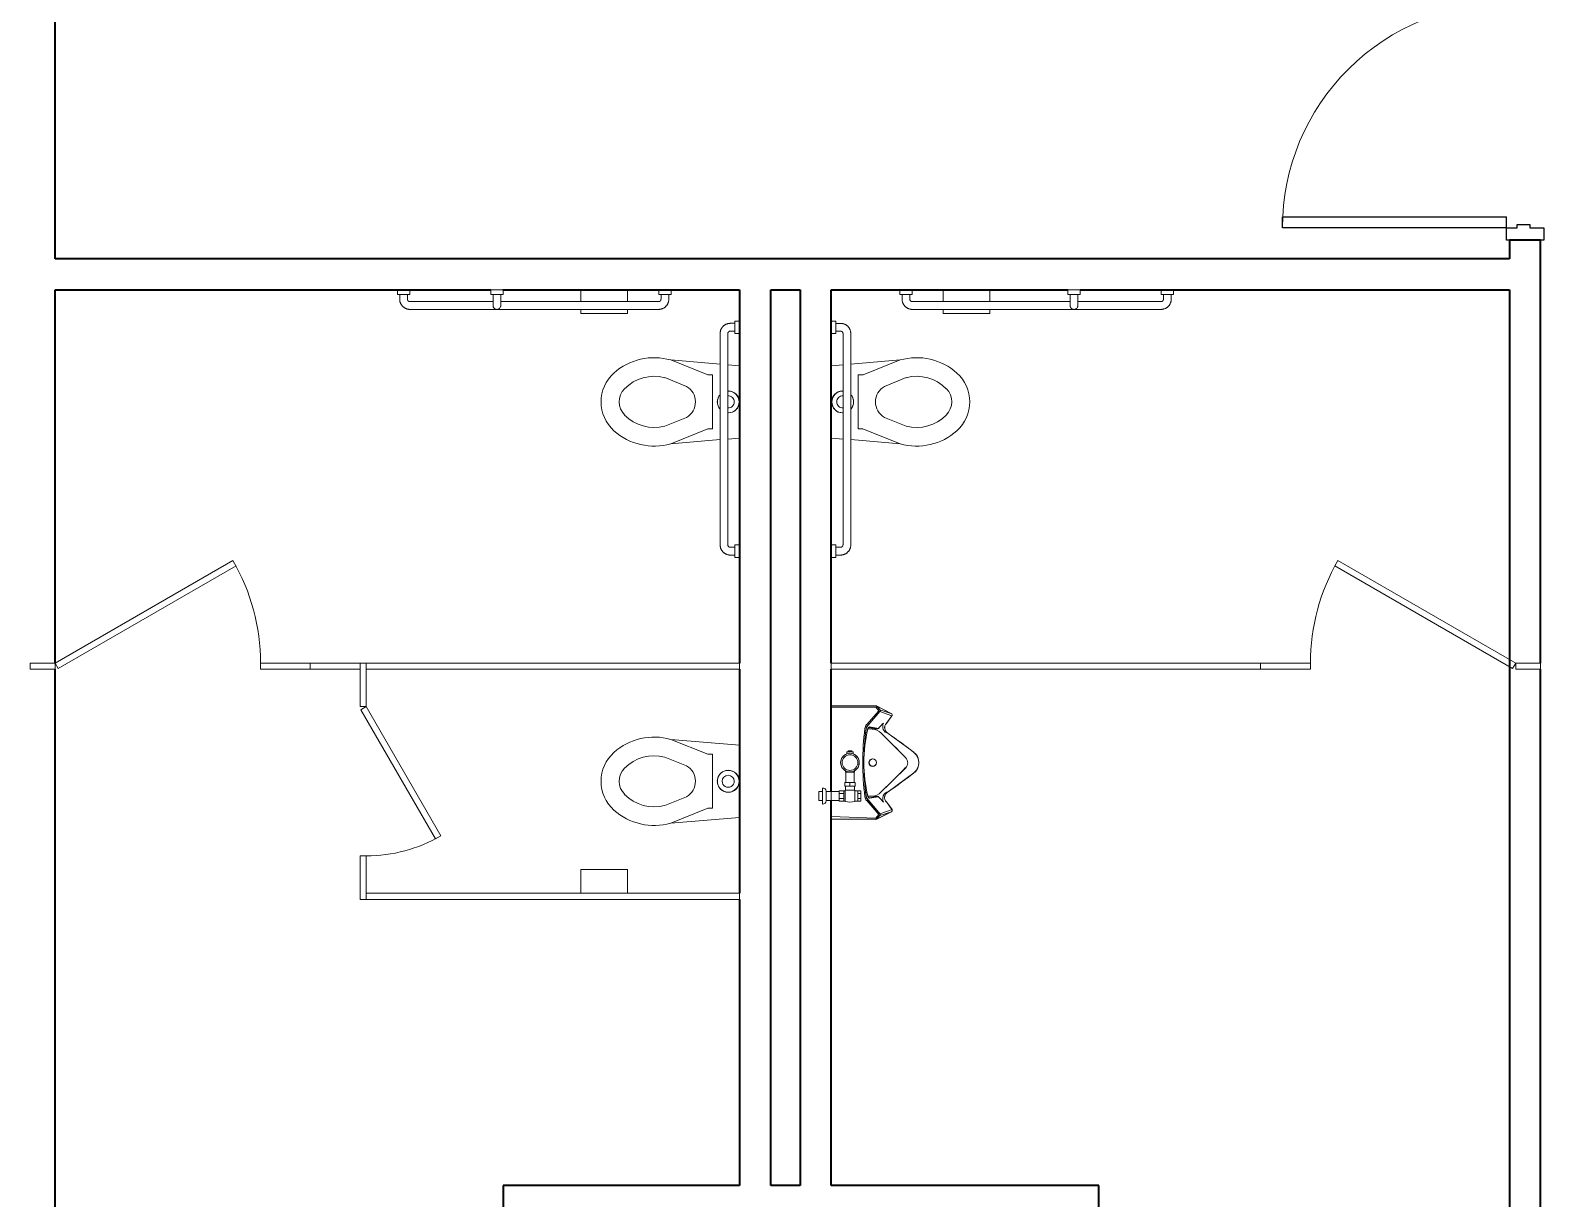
# Model space of a CAD drawing. Header units: inches. Extents: x 279 to 1072, y 42 to 1086.
# Drawn here: x 419 to 662.2, y 606.3 to 794.2 of the extents above; entities that cross this region are included whole.
import ezdxf

# ---------------------------------------------------------------- set-up
doc = ezdxf.new("R2010")
doc.units = ezdxf.units.IN
doc.header["$MEASUREMENT"] = 0
for name, color, linetype, lineweight in [('A-DOOR', 31, 'Continuous', 15), ('A-DOOR-FRAM', 31, 'Continuous', 25), ('A-WALL', 113, 'Continuous', 15), ('I-WALL', 2, 'Continuous', 15), ('P-SANR-FIXT', 6, 'Continuous', 9), ('Q-SPCQ', 91, 'Continuous', 9)]:
    doc.layers.add(name, color=color, linetype=linetype, lineweight=lineweight)

# ---------------------------------------------------------------- blocks, each defined once
blk = doc.blocks.new('Door-Single_CE_ - HM Door-2_ HM Frame-5133635-BASEMENT Map Export')
at = {"layer": 'A-DOOR'}
for p, q in [((16.25, -39), (16.25, -3)), ((16.25, -3), (18, -3)), ((18, -3), (18, -39)), ((18, -39), (16.25, -39))]:
    blk.add_line(p, q, dxfattribs=at)
at = {"layer": 'A-DOOR', "lineweight": 25}
for p, q in [((16.25, -39), (16.25, -3)), ((18, -3), (16.25, -3)), ((18, -3), (18, -39)), ((18, -39), (16.25, -39))]:
    blk.add_line(p, q, dxfattribs=at)
at = {"layer": 'A-DOOR', "lineweight": 9}
blk.add_arc((18, -3), 36, 179.5, 270, dxfattribs=at)
blk.add_arc((18, -3), 36, 179.5, 270, dxfattribs=at)
blk.add_arc((18, -3), 36, 179.5, 270, dxfattribs=at)
blk.add_arc((18, -3), 36, 179.5, 270, dxfattribs=at)
at = {"layer": 'A-DOOR-FRAM'}
for p, q in [((-20, 3), (-18, 3)), ((-20, -3), (-20, 3)), ((-18, 3), (-18, 0.75)), ((18, 3), (20, 3)), ((18, 0.75), (18, 3)), ((20, 3), (20, -3)), ((-18, 0.75), (-17.5, 0.75)), ((-17.5, 0.75), (-17.5, -1.25)), ((17.5, 0.75), (18, 0.75)), ((17.5, -1.25), (17.5, 0.75)), ((-18, -1.25), (-18, -3)), ((-17.5, -1.25), (-18, -1.25)), ((18, -1.25), (17.5, -1.25)), ((18, -3), (18, -1.25)), ((-18, -3), (-20, -3)), ((20, -3), (18, -3))]:
    blk.add_line(p, q, dxfattribs=at)
blk = doc.blocks.new('Toilet Stall_ADA_End_CE_ - Adj-5154410-BASEMENT Map Export')
at = {"layer": 'Q-SPCQ'}
for p, q in [((-27.06, 116.5), (-27.06, 112.5)), ((-26.06, 116.5), (-27.06, 116.5)), ((-26.06, 116.5), (-26.06, 112.5)), ((-26.06, 112.5), (-26.06, 116.5)), ((-26.06, 112.5), (-27.06, 112.5)), ((-27.06, 112.5), (-26.06, 112.5)), ((-26.06, 112.5), (-26.92, 112)), ((-26.92, 112), (-10.43, 83.43)), ((-9.56, 83.92), (-26.06, 112.5)), ((-26.06, 79.5), (-27.06, 79.5)), ((-27.06, 79.5), (-27.06, 71.5)), ((-26.06, 79.5), (-27.06, 79.5)), ((-26.06, 71.5), (-26.06, 79.5)), ((-27.06, 71.5), (-26.06, 71.5)), ((-27.06, 71.5), (-27.06, 63.5)), ((-26.06, 63.5), (-26.06, 71.5)), ((-27.06, 62.5), (-27.06, 2.5)), ((-26.06, 2.5), (-26.06, 62.5)), ((-26.06, 2.5), (-27.06, 2.5)), ((-26.06, 2.5), (-27.06, 2.5))]:
    blk.add_line(p, q, dxfattribs=at)
blk.add_arc((-26.06, 112.5), 33, 270, 300, dxfattribs=at)
blk = doc.blocks.new('Toilet_Wall Hung_CE_ - ADA-909804-BASEMENT Map Export')
at = {"layer": 'P-SANR-FIXT', "color": 8}
for p, q in [((-5.81, 0), (-5.97, -1.88)), ((-5.97, -1.88), (-5.81, 0)), ((5.97, -1.88), (5.81, 0)), ((5.97, -1.88), (5.81, 0)), ((-6.07, -3.13), (-6.74, -11.07)), ((-6.74, -11.07), (-6.07, -3.13)), ((-4.34, -4.33), (4.32, -4.33)), ((-4.34, -5.12), (-4.34, -4.33)), ((4.32, -4.33), (4.32, -5.08)), ((6.74, -11.07), (6.07, -3.13)), ((6.74, -11.07), (6.07, -3.13)), ((-6.74, -11.07), (-4.34, -5.12)), ((6.74, -11.07), (4.32, -5.08)), ((-3.9, -12.03), (-2.49, -8.55)), ((3.9, -12.03), (2.49, -8.55))]:
    blk.add_line(p, q, dxfattribs=at)
for centre, radius, start, end in [((0, -1.8), 1.77, 0, 180), ((0, -1.8), 1.77, 180, 182.6016), ((0, -1.83), 1.75, 90, 181.6145), ((0, -1.83), 0.97, 90, 182.8287), ((0, -1.83), 1.75, 358.3855, 90), ((0, -1.83), 0.97, 357.1713, 90), ((0, -1.8), 1.77, 357.3984, 0), ((0, -1.8), 1.77, 229.0921, 310.9079), ((0, -1.83), 1.75, 229.7686, 238.6546), ((0, -1.83), 1.75, 242.3257, 267.223), ((0, -1.83), 1.75, 272.6686, 297.9922), ((0, -1.83), 1.75, 300.5828, 310.2314), ((0, -9.94), 2.85, 29.2965, 150.7035), ((2.57, -13.72), 9.68, 164.0703, 221.9297), ((2.57, -13.72), 6.68, 165.3091, 225.452), ((-2.57, -13.72), 6.68, 314.548, 14.6909), ((-2.57, -13.72), 9.68, 318.0703, 15.9297), ((-0.01, -16.34), 3.01, 225.452, 315.452), ((0, -16.03), 6.23, 221.9297, 318.0703)]:
    blk.add_arc(centre, radius, start, end, dxfattribs=at)
blk = doc.blocks.new('RR Access_Toilet Napkin Disposal_CE_ - SND-1-5132360-BASEMENT Map Export')
at = {"layer": 'Q-SPCQ'}
for p, q in [((3.75, 0), (-3.75, 0)), ((-3.75, 0), (-3.75, -0.69)), ((-3.75, 0), (3.75, 0)), ((-3.75, 0), (-3.75, -0.69)), ((3.75, 0), (-3.75, 0)), ((-3.75, -1.94), (-3.75, -3.81)), ((-3.75, -1.94), (-3.75, -3.81)), ((3.75, -0.69), (3.75, 0)), ((3.75, 0), (3.75, -0.69)), ((3.75, -0.69), (3.75, 0)), ((3.75, -3.81), (3.75, -1.94)), ((3.75, -1.94), (3.75, -3.81)), ((3.75, -3.81), (3.75, -1.94))]:
    blk.add_line(p, q, dxfattribs=at)
blk = doc.blocks.new('RR Access_Grab Bar_Side_CE_ - 42_ _GB-2_-1694463-BASEMENT Map Export')
at = {"layer": 'Q-SPCQ'}
for p, q in [((-0.75, 54.62), (-1.5, 54.62)), ((0, 55), (-0.75, 55)), ((-0.75, 55), (-0.75, 53)), ((-3.12, 53), (-3.12, 13)), ((-1.87, 39.62), (-1.87, 53)), ((-1.5, 53.37), (-0.75, 53.37)), ((-0.75, 53), (0, 53)), ((-1.87, 13), (-1.87, 38.38)), ((-0.75, 12.62), (-1.5, 12.62)), ((0, 13), (-0.75, 13)), ((-0.75, 13), (-0.75, 11)), ((-1.5, 11.37), (-0.75, 11.37)), ((-0.75, 11), (0, 11))]:
    blk.add_line(p, q, dxfattribs=at)
at = {"layer": 'Q-SPCQ', "flags": 128}
for points in [[(-1.5, 54.62), (-1.56, 54.62), (-1.63, 54.62), (-1.69, 54.61), (-1.76, 54.6), (-1.82, 54.59), (-1.89, 54.58), (-1.95, 54.56), (-2.01, 54.54), (-2.07, 54.52), (-2.13, 54.5), (-2.19, 54.47), (-2.25, 54.44), (-2.31, 54.41), (-2.36, 54.38), (-2.42, 54.34), (-2.47, 54.3), (-2.52, 54.26), (-2.57, 54.22), (-2.62, 54.18), (-2.67, 54.13), (-2.71, 54.08), (-2.75, 54.04), (-2.79, 53.98), (-2.83, 53.93), (-2.87, 53.88), (-2.9, 53.82), (-2.93, 53.77), (-2.96, 53.71), (-2.99, 53.65), (-3.01, 53.59), (-3.04, 53.53), (-3.06, 53.47), (-3.07, 53.4), (-3.09, 53.34), (-3.1, 53.28), (-3.11, 53.21), (-3.12, 53.15), (-3.12, 53.08), (-3.12, 53.02), (-3.12, 53)], [(-1.87, 53), (-1.87, 53.01), (-1.87, 53.03), (-1.87, 53.04), (-1.87, 53.06), (-1.87, 53.07), (-1.86, 53.09), (-1.86, 53.1), (-1.86, 53.12), (-1.85, 53.13), (-1.85, 53.15), (-1.84, 53.16), (-1.83, 53.17), (-1.83, 53.19), (-1.82, 53.2), (-1.81, 53.21), (-1.8, 53.22), (-1.79, 53.24), (-1.78, 53.25), (-1.77, 53.26), (-1.76, 53.27), (-1.75, 53.28), (-1.74, 53.29), (-1.73, 53.3), (-1.72, 53.31), (-1.7, 53.32), (-1.69, 53.32), (-1.68, 53.33), (-1.66, 53.34), (-1.65, 53.34), (-1.64, 53.35), (-1.62, 53.35), (-1.61, 53.36), (-1.59, 53.36), (-1.58, 53.37), (-1.56, 53.37), (-1.55, 53.37), (-1.53, 53.37), (-1.52, 53.37), (-1.5, 53.37), (-1.5, 53.37)], [(-3.12, 13), (-3.12, 12.94), (-3.12, 12.87), (-3.11, 12.81), (-3.1, 12.74), (-3.09, 12.68), (-3.08, 12.61), (-3.06, 12.55), (-3.04, 12.49), (-3.02, 12.43), (-3, 12.37), (-2.97, 12.31), (-2.94, 12.25), (-2.91, 12.19), (-2.88, 12.14), (-2.84, 12.08), (-2.8, 12.03), (-2.76, 11.98), (-2.72, 11.93), (-2.68, 11.88), (-2.63, 11.83), (-2.58, 11.79), (-2.54, 11.75), (-2.48, 11.71), (-2.43, 11.67), (-2.38, 11.63), (-2.32, 11.6), (-2.27, 11.57), (-2.21, 11.54), (-2.15, 11.51), (-2.09, 11.49), (-2.03, 11.46), (-1.97, 11.44), (-1.9, 11.43), (-1.84, 11.41), (-1.78, 11.4), (-1.71, 11.39), (-1.65, 11.38), (-1.58, 11.38), (-1.52, 11.37), (-1.5, 11.37)], [(-1.5, 12.62), (-1.51, 12.63), (-1.53, 12.63), (-1.54, 12.63), (-1.56, 12.63), (-1.57, 12.63), (-1.59, 12.64), (-1.6, 12.64), (-1.62, 12.64), (-1.63, 12.65), (-1.65, 12.65), (-1.66, 12.66), (-1.67, 12.67), (-1.69, 12.67), (-1.7, 12.68), (-1.71, 12.69), (-1.72, 12.7), (-1.74, 12.71), (-1.75, 12.72), (-1.76, 12.73), (-1.77, 12.74), (-1.78, 12.75), (-1.79, 12.76), (-1.8, 12.77), (-1.81, 12.78), (-1.82, 12.8), (-1.82, 12.81), (-1.83, 12.82), (-1.84, 12.84), (-1.84, 12.85), (-1.85, 12.86), (-1.85, 12.88), (-1.86, 12.89), (-1.86, 12.91), (-1.87, 12.92), (-1.87, 12.94), (-1.87, 12.95), (-1.87, 12.97), (-1.87, 12.98), (-1.87, 13), (-1.87, 13)]]:
    blk.add_lwpolyline(points, dxfattribs=at)
blk = doc.blocks.new('RR Access_Grab Bar_Vert_CE_ - 24_ _GB-3_-1696212-BASEMENT Map Export')
at = {"layer": 'Q-SPCQ'}
for p, q in [((-0.75, 39.62), (-1.5, 39.62)), ((-0.75, 39.62), (-1.5, 39.62)), ((0, 40), (-0.75, 40)), ((0, 40), (-0.75, 40)), ((-0.75, 40), (-0.75, 39.97)), ((-0.75, 40), (-0.75, 39)), ((-0.75, 39), (-0.75, 38)), ((0, 39), (0, 40)), ((0, 38), (0, 39)), ((-1.5, 38.37), (-0.75, 38.37)), ((-1.5, 38.37), (-0.75, 38.37)), ((-0.75, 38.03), (-0.75, 38)), ((-0.75, 38), (0, 38)), ((-0.75, 38), (0, 38))]:
    blk.add_line(p, q, dxfattribs=at)
at = {"layer": 'Q-SPCQ', "flags": 128}
for points in [[(-3.12, 39), (-3.12, 39.02), (-3.12, 39.05), (-3.12, 39.07), (-3.12, 39.1), (-3.11, 39.12), (-3.11, 39.15), (-3.1, 39.17), (-3.09, 39.2), (-3.08, 39.22), (-3.08, 39.24), (-3.07, 39.27), (-3.05, 39.29), (-3.04, 39.31), (-3.03, 39.33), (-3.02, 39.35), (-3, 39.37), (-2.99, 39.39), (-2.97, 39.41), (-2.95, 39.43), (-2.94, 39.45), (-2.92, 39.47), (-2.9, 39.48)], [(-2.91, 38.53), (-2.93, 38.55), (-2.95, 38.56), (-2.97, 38.58), (-2.98, 38.6), (-3, 38.62), (-3.01, 38.64), (-3.03, 38.66), (-3.04, 38.68), (-3.05, 38.71), (-3.06, 38.73), (-3.07, 38.75), (-3.08, 38.77), (-3.09, 38.8), (-3.1, 38.82), (-3.11, 38.84), (-3.11, 38.87), (-3.12, 38.89), (-3.12, 38.92), (-3.12, 38.94), (-3.12, 38.97), (-3.12, 38.99)], [(-2.86, 39.51), (-2.84, 39.53), (-2.82, 39.54), (-2.79, 39.55), (-2.77, 39.56), (-2.75, 39.57), (-2.73, 39.58), (-2.7, 39.59), (-2.68, 39.6), (-2.66, 39.61), (-2.63, 39.61), (-2.61, 39.62), (-2.58, 39.62), (-2.56, 39.62), (-2.53, 39.62), (-2.51, 39.62), (-2.5, 39.62)], [(-2.5, 39.62), (-2.5, 39.62), (-2.5, 39.62), (-2.49, 39.62), (-2.49, 39.62), (-2.48, 39.62), (-2.47, 39.62), (-2.46, 39.62), (-2.45, 39.62), (-2.44, 39.62), (-2.42, 39.62), (-2.4, 39.62), (-2.39, 39.62), (-2.37, 39.62), (-2.35, 39.62), (-2.33, 39.62), (-2.3, 39.62), (-2.28, 39.62), (-2.25, 39.62), (-2.22, 39.62), (-2.2, 39.62), (-2.17, 39.62), (-2.14, 39.62), (-2.11, 39.62), (-2.07, 39.62), (-2.04, 39.62), (-2.01, 39.62), (-1.97, 39.62), (-1.94, 39.62), (-1.9, 39.62), (-1.86, 39.62), (-1.82, 39.62), (-1.79, 39.62), (-1.75, 39.62), (-1.71, 39.62), (-1.67, 39.62), (-1.63, 39.62), (-1.59, 39.62), (-1.55, 39.62), (-1.51, 39.62), (-1.5, 39.62)], [(-1.5, 39.62), (-1.54, 39.62), (-1.58, 39.62), (-1.62, 39.62), (-1.66, 39.62), (-1.7, 39.62), (-1.74, 39.62), (-1.78, 39.62), (-1.81, 39.62), (-1.85, 39.62), (-1.89, 39.62), (-1.93, 39.62), (-1.96, 39.62), (-2, 39.62), (-2.03, 39.62), (-2.06, 39.62), (-2.1, 39.62), (-2.13, 39.62), (-2.16, 39.62), (-2.19, 39.62), (-2.22, 39.62), (-2.24, 39.62), (-2.27, 39.62), (-2.3, 39.62), (-2.32, 39.62), (-2.34, 39.62), (-2.36, 39.62), (-2.38, 39.62), (-2.4, 39.62), (-2.42, 39.62), (-2.43, 39.62), (-2.45, 39.62), (-2.46, 39.62), (-2.47, 39.62), (-2.48, 39.62), (-2.49, 39.62), (-2.49, 39.62), (-2.5, 39.62), (-2.5, 39.62), (-2.5, 39.62), (-2.5, 39.62)], [(-2.5, 38.37), (-2.52, 38.38), (-2.55, 38.38), (-2.57, 38.38), (-2.6, 38.38), (-2.62, 38.39), (-2.65, 38.39), (-2.67, 38.4), (-2.7, 38.41), (-2.72, 38.42), (-2.74, 38.42), (-2.77, 38.43), (-2.79, 38.45), (-2.81, 38.46), (-2.83, 38.47), (-2.85, 38.48)], [(-1.5, 38.37), (-1.54, 38.37), (-1.58, 38.37), (-1.62, 38.37), (-1.66, 38.37), (-1.7, 38.37), (-1.74, 38.37), (-1.78, 38.37), (-1.81, 38.37), (-1.85, 38.37), (-1.89, 38.37), (-1.93, 38.37), (-1.96, 38.37), (-2, 38.37), (-2.03, 38.37), (-2.06, 38.37), (-2.1, 38.37), (-2.13, 38.37), (-2.16, 38.37), (-2.19, 38.37), (-2.22, 38.37), (-2.24, 38.37), (-2.27, 38.37), (-2.3, 38.37), (-2.32, 38.37), (-2.34, 38.37), (-2.36, 38.37), (-2.38, 38.37), (-2.4, 38.37), (-2.42, 38.37), (-2.43, 38.37), (-2.45, 38.37), (-2.46, 38.37), (-2.47, 38.37), (-2.48, 38.37), (-2.49, 38.37), (-2.49, 38.37), (-2.5, 38.37), (-2.5, 38.37), (-2.5, 38.37), (-2.5, 38.37)], [(-2.5, 38.37), (-2.5, 38.37), (-2.5, 38.37), (-2.49, 38.37), (-2.49, 38.37), (-2.48, 38.37), (-2.47, 38.37), (-2.46, 38.37), (-2.45, 38.37), (-2.44, 38.37), (-2.42, 38.37), (-2.4, 38.37), (-2.39, 38.37), (-2.37, 38.37), (-2.35, 38.37), (-2.33, 38.37), (-2.3, 38.37), (-2.28, 38.37), (-2.25, 38.37), (-2.22, 38.37), (-2.2, 38.37), (-2.17, 38.37), (-2.14, 38.37), (-2.11, 38.37), (-2.07, 38.37), (-2.04, 38.37), (-2.01, 38.37), (-1.97, 38.37), (-1.94, 38.37), (-1.9, 38.37), (-1.86, 38.37), (-1.82, 38.37), (-1.79, 38.37), (-1.75, 38.37), (-1.71, 38.37), (-1.67, 38.37), (-1.63, 38.37), (-1.59, 38.37), (-1.55, 38.37), (-1.51, 38.37), (-1.5, 38.37)]]:
    blk.add_lwpolyline(points, dxfattribs=at)
blk = doc.blocks.new('RR Access_Grab Bar_Back_CE_ - 36_ _GB-1_-1693847-BASEMENT Map Export')
at = {"layer": 'Q-SPCQ'}
for p, q in [((-7, 3.12), (-41, 3.12)), ((-43, 0.75), (-43, 0)), ((-41, 0.75), (-43, 0.75)), ((-42.62, 1.5), (-42.62, 0.75)), ((-41.37, 0.75), (-41.37, 1.5)), ((-41, 1.87), (-7, 1.87)), ((-41, 0), (-41, 0.75)), ((-7, 0.75), (-7, 0)), ((-5, 0.75), (-7, 0.75)), ((-6.63, 1.5), (-6.63, 0.75)), ((-5.37, 0.75), (-5.37, 1.5)), ((-5, 0), (-5, 0.75))]:
    blk.add_line(p, q, dxfattribs=at)
at = {"layer": 'Q-SPCQ', "flags": 128}
for points in [[(-41, 3.12), (-41.06, 3.12), (-41.13, 3.12), (-41.19, 3.11), (-41.26, 3.1), (-41.32, 3.09), (-41.39, 3.08), (-41.45, 3.06), (-41.51, 3.04), (-41.57, 3.02), (-41.63, 3), (-41.69, 2.97), (-41.75, 2.94), (-41.81, 2.91), (-41.86, 2.88), (-41.92, 2.84), (-41.97, 2.8), (-42.02, 2.76), (-42.07, 2.72), (-42.12, 2.68), (-42.17, 2.63), (-42.21, 2.58), (-42.25, 2.54), (-42.29, 2.48), (-42.33, 2.43), (-42.37, 2.38), (-42.4, 2.32), (-42.43, 2.27), (-42.46, 2.21), (-42.49, 2.15), (-42.51, 2.09), (-42.54, 2.03), (-42.56, 1.97), (-42.57, 1.9), (-42.59, 1.84), (-42.6, 1.78), (-42.61, 1.71), (-42.62, 1.65), (-42.62, 1.58), (-42.62, 1.52), (-42.62, 1.5)], [(-5.37, 1.5), (-5.38, 1.56), (-5.38, 1.63), (-5.39, 1.69), (-5.4, 1.76), (-5.41, 1.82), (-5.42, 1.89), (-5.44, 1.95), (-5.46, 2.01), (-5.48, 2.07), (-5.5, 2.13), (-5.53, 2.19), (-5.56, 2.25), (-5.59, 2.31), (-5.62, 2.36), (-5.66, 2.42), (-5.7, 2.47), (-5.74, 2.52), (-5.78, 2.57), (-5.82, 2.62), (-5.87, 2.67), (-5.92, 2.71), (-5.96, 2.75), (-6.02, 2.79), (-6.07, 2.83), (-6.12, 2.87), (-6.18, 2.9), (-6.23, 2.93), (-6.29, 2.96), (-6.35, 2.99), (-6.41, 3.01), (-6.47, 3.04), (-6.53, 3.06), (-6.6, 3.07), (-6.66, 3.09), (-6.72, 3.1), (-6.79, 3.11), (-6.85, 3.12), (-6.92, 3.12), (-6.98, 3.12), (-7, 3.12)], [(-41.37, 1.5), (-41.37, 1.51), (-41.37, 1.53), (-41.37, 1.54), (-41.37, 1.56), (-41.37, 1.57), (-41.36, 1.59), (-41.36, 1.6), (-41.36, 1.62), (-41.35, 1.63), (-41.35, 1.65), (-41.34, 1.66), (-41.33, 1.67), (-41.33, 1.69), (-41.32, 1.7), (-41.31, 1.71), (-41.3, 1.72), (-41.29, 1.74), (-41.28, 1.75), (-41.27, 1.76), (-41.26, 1.77), (-41.25, 1.78), (-41.24, 1.79), (-41.23, 1.8), (-41.22, 1.81), (-41.2, 1.82), (-41.19, 1.82), (-41.18, 1.83), (-41.16, 1.84), (-41.15, 1.84), (-41.14, 1.85), (-41.12, 1.85), (-41.11, 1.86), (-41.09, 1.86), (-41.08, 1.87), (-41.06, 1.87), (-41.05, 1.87), (-41.03, 1.87), (-41.02, 1.87), (-41, 1.87), (-41, 1.87)], [(-7, 1.87), (-6.99, 1.87), (-6.97, 1.87), (-6.96, 1.87), (-6.94, 1.87), (-6.93, 1.87), (-6.91, 1.86), (-6.9, 1.86), (-6.88, 1.86), (-6.87, 1.85), (-6.85, 1.85), (-6.84, 1.84), (-6.83, 1.83), (-6.81, 1.83), (-6.8, 1.82), (-6.79, 1.81), (-6.78, 1.8), (-6.76, 1.79), (-6.75, 1.78), (-6.74, 1.77), (-6.73, 1.76), (-6.72, 1.75), (-6.71, 1.74), (-6.7, 1.73), (-6.69, 1.72), (-6.68, 1.7), (-6.68, 1.69), (-6.67, 1.68), (-6.66, 1.66), (-6.66, 1.65), (-6.65, 1.64), (-6.65, 1.62), (-6.64, 1.61), (-6.64, 1.59), (-6.63, 1.58), (-6.63, 1.56), (-6.63, 1.55), (-6.63, 1.53), (-6.63, 1.52), (-6.63, 1.5), (-6.63, 1.5)]]:
    blk.add_lwpolyline(points, dxfattribs=at)
blk = doc.blocks.new('Toilet Stall_ADA_End_CE_ - Adj-5154599-BASEMENT Map Export')
at = {"layer": 'Q-SPCQ'}
for p, q in [((-26.06, -2.5), (-27.06, -2.5)), ((-27.06, -2.5), (-26.06, -2.5)), ((-27.06, -2.5), (-27.06, -71.5)), ((-26.06, -71.5), (-26.06, -2.5)), ((-26.06, -71.5), (-27.06, -71.5)), ((-27.06, -71.5), (-27.06, -79.5)), ((-26.06, -79.5), (-26.06, -71.5)), ((-26.06, -79.5), (-27.06, -79.5)), ((-27.06, -79.5), (-26.06, -79.5)), ((-26.92, -112), (-10.43, -83.43)), ((-9.56, -83.92), (-26.06, -112.5)), ((-26.06, -112.5), (-27.06, -112.5)), ((-26.06, -112.5), (-27.06, -112.5)), ((-27.06, -112.5), (-27.06, -116.5)), ((-26.06, -112.5), (-26.92, -112)), ((-26.06, -116.5), (-26.06, -112.5)), ((-26.06, -116.5), (-26.06, -112.5)), ((-27.06, -116.5), (-26.06, -116.5))]:
    blk.add_line(p, q, dxfattribs=at)
blk.add_arc((-26.06, -112.5), 33, 60, 90, dxfattribs=at)
blk = doc.blocks.new('Toilet_Wall Hung_CE_ - ADA-5132357-BASEMENT Map Export')
at = {"layer": 'P-SANR-FIXT', "color": 8}
for p, q in [((-6.07, 3.13), (-6.74, 11.07)), ((-6.74, 11.07), (-4.34, 5.12)), ((-6.74, 11.07), (-6.07, 3.13)), ((-3.9, 12.03), (-2.49, 8.55)), ((3.9, 12.03), (2.49, 8.55)), ((6.74, 11.07), (4.32, 5.08)), ((6.74, 11.07), (6.07, 3.13)), ((6.74, 11.07), (6.07, 3.13)), ((-4.34, 5.12), (-4.34, 4.33)), ((4.32, 4.33), (4.32, 5.08)), ((-4.34, 4.33), (4.32, 4.33)), ((-5.81, 0), (-5.97, 1.88)), ((-5.97, 1.88), (-5.81, 0)), ((5.97, 1.88), (5.81, 0)), ((5.97, 1.88), (5.81, 0))]:
    blk.add_line(p, q, dxfattribs=at)
for centre, radius, start, end in [((0, 16.03), 6.23, 41.9297, 138.0703), ((2.57, 13.72), 9.68, 138.0703, 195.9297), ((-2.57, 13.72), 9.68, 344.0703, 41.9297), ((2.57, 13.72), 6.68, 134.548, 194.6909), ((-0.01, 16.34), 3.01, 44.548, 134.548), ((-2.57, 13.72), 6.68, 345.3091, 45.452), ((0, 9.94), 2.85, 209.2965, 330.7035), ((0, 1.8), 1.77, 49.0921, 130.9079), ((0, 1.83), 1.75, 121.3454, 130.2314), ((0, 1.83), 1.75, 92.777, 117.6743), ((0, 1.83), 1.75, 62.0078, 87.3314), ((0, 1.83), 1.75, 49.7686, 59.4172), ((0, 1.8), 1.77, 177.3984, 180), ((0, 1.8), 1.77, 180, 360), ((0, 1.83), 1.75, 178.3855, 270), ((0, 1.83), 0.97, 177.1713, 270), ((0, 1.83), 0.97, 270, 2.8287), ((0, 1.83), 1.75, 270, 1.6145), ((0, 1.8), 1.77, 360, 2.6016)]:
    blk.add_arc(centre, radius, start, end, dxfattribs=at)
blk = doc.blocks.new('RR Access_Toilet Napkin Disposal_CE_ - SND-1-888218-BASEMENT Map Export')
at = {"layer": 'Q-SPCQ'}
for p, q in [((-3.75, 3.81), (-3.75, 1.94)), ((-3.75, 1.94), (-3.75, 3.81)), ((3.75, 1.94), (3.75, 3.81)), ((3.75, 1.94), (3.75, 3.81)), ((3.75, 3.81), (3.75, 1.94)), ((-3.75, 0.69), (-3.75, 0)), ((-3.75, 0), (-3.75, 0.69)), ((-3.75, 0), (3.75, 0)), ((-3.75, 0), (3.75, 0)), ((3.75, 0), (-3.75, 0)), ((3.75, 0), (3.75, 0.69)), ((3.75, 0), (3.75, 0.69)), ((3.75, 0.69), (3.75, 0))]:
    blk.add_line(p, q, dxfattribs=at)
blk = doc.blocks.new('RR Access_Grab Bar_Side_CE_ - 42_ _GB-2_-5130885-BASEMENT Map Export')
at = {"layer": 'Q-SPCQ'}
for p, q in [((-0.75, -11.38), (-1.5, -11.38)), ((0, -11), (-0.75, -11)), ((-0.75, -11), (-0.75, -13)), ((-3.12, -13), (-3.12, -53)), ((-1.87, -38.38), (-1.87, -13)), ((-1.5, -12.63), (-0.75, -12.63)), ((-0.75, -13), (0, -13)), ((-1.87, -53), (-1.87, -39.62)), ((-0.75, -53.38), (-1.5, -53.38)), ((0, -53), (-0.75, -53)), ((-0.75, -53), (-0.75, -55)), ((-1.5, -54.63), (-0.75, -54.63)), ((-0.75, -55), (0, -55))]:
    blk.add_line(p, q, dxfattribs=at)
at = {"layer": 'Q-SPCQ', "flags": 128}
for points in [[(-1.5, -11.38), (-1.56, -11.38), (-1.63, -11.38), (-1.69, -11.39), (-1.76, -11.4), (-1.82, -11.41), (-1.89, -11.42), (-1.95, -11.44), (-2.01, -11.46), (-2.07, -11.48), (-2.13, -11.5), (-2.19, -11.53), (-2.25, -11.56), (-2.31, -11.59), (-2.36, -11.62), (-2.42, -11.66), (-2.47, -11.7), (-2.52, -11.74), (-2.57, -11.78), (-2.62, -11.82), (-2.67, -11.87), (-2.71, -11.92), (-2.75, -11.96), (-2.79, -12.02), (-2.83, -12.07), (-2.87, -12.12), (-2.9, -12.18), (-2.93, -12.23), (-2.96, -12.29), (-2.99, -12.35), (-3.01, -12.41), (-3.04, -12.47), (-3.06, -12.53), (-3.07, -12.6), (-3.09, -12.66), (-3.1, -12.72), (-3.11, -12.79), (-3.12, -12.85), (-3.12, -12.92), (-3.12, -12.98), (-3.12, -13)], [(-1.87, -13), (-1.87, -12.99), (-1.87, -12.97), (-1.87, -12.96), (-1.87, -12.94), (-1.87, -12.93), (-1.86, -12.91), (-1.86, -12.9), (-1.86, -12.88), (-1.85, -12.87), (-1.85, -12.85), (-1.84, -12.84), (-1.83, -12.83), (-1.83, -12.81), (-1.82, -12.8), (-1.81, -12.79), (-1.8, -12.78), (-1.79, -12.76), (-1.78, -12.75), (-1.77, -12.74), (-1.76, -12.73), (-1.75, -12.72), (-1.74, -12.71), (-1.73, -12.7), (-1.72, -12.69), (-1.7, -12.68), (-1.69, -12.68), (-1.68, -12.67), (-1.66, -12.66), (-1.65, -12.66), (-1.64, -12.65), (-1.62, -12.65), (-1.61, -12.64), (-1.59, -12.64), (-1.58, -12.63), (-1.56, -12.63), (-1.55, -12.63), (-1.53, -12.63), (-1.52, -12.63), (-1.5, -12.63), (-1.5, -12.63)], [(-3.12, -53), (-3.12, -53.06), (-3.12, -53.13), (-3.11, -53.19), (-3.1, -53.26), (-3.09, -53.32), (-3.08, -53.39), (-3.06, -53.45), (-3.04, -53.51), (-3.02, -53.57), (-3, -53.63), (-2.97, -53.69), (-2.94, -53.75), (-2.91, -53.81), (-2.88, -53.86), (-2.84, -53.92), (-2.8, -53.97), (-2.76, -54.02), (-2.72, -54.07), (-2.68, -54.12), (-2.63, -54.17), (-2.58, -54.21), (-2.54, -54.25), (-2.48, -54.29), (-2.43, -54.33), (-2.38, -54.37), (-2.32, -54.4), (-2.27, -54.43), (-2.21, -54.46), (-2.15, -54.49), (-2.09, -54.51), (-2.03, -54.54), (-1.97, -54.56), (-1.9, -54.57), (-1.84, -54.59), (-1.78, -54.6), (-1.71, -54.61), (-1.65, -54.62), (-1.58, -54.62), (-1.52, -54.63), (-1.5, -54.63)], [(-1.5, -53.38), (-1.51, -53.37), (-1.53, -53.37), (-1.54, -53.37), (-1.56, -53.37), (-1.57, -53.37), (-1.59, -53.36), (-1.6, -53.36), (-1.62, -53.36), (-1.63, -53.35), (-1.65, -53.35), (-1.66, -53.34), (-1.67, -53.33), (-1.69, -53.33), (-1.7, -53.32), (-1.71, -53.31), (-1.72, -53.3), (-1.74, -53.29), (-1.75, -53.28), (-1.76, -53.27), (-1.77, -53.26), (-1.78, -53.25), (-1.79, -53.24), (-1.8, -53.23), (-1.81, -53.22), (-1.82, -53.2), (-1.82, -53.19), (-1.83, -53.18), (-1.84, -53.16), (-1.84, -53.15), (-1.85, -53.14), (-1.85, -53.12), (-1.86, -53.11), (-1.86, -53.09), (-1.87, -53.08), (-1.87, -53.06), (-1.87, -53.05), (-1.87, -53.03), (-1.87, -53.02), (-1.87, -53), (-1.87, -53)]]:
    blk.add_lwpolyline(points, dxfattribs=at)
blk = doc.blocks.new('RR Access_Grab Bar_Vert_CE_ - 24_ _GB-3_-5130886-BASEMENT Map Export')
at = {"layer": 'Q-SPCQ'}
for p, q in [((-0.75, -38.38), (-1.5, -38.38)), ((-0.75, -38.38), (-1.5, -38.38)), ((0, -38), (-0.75, -38)), ((0, -38), (-0.75, -38)), ((-0.75, -38), (-0.75, -38.03)), ((-0.75, -38), (-0.75, -39)), ((0, -39), (0, -38)), ((-1.5, -39.63), (-0.75, -39.63)), ((-1.5, -39.63), (-0.75, -39.63)), ((-0.75, -39), (-0.75, -40)), ((-0.75, -39.97), (-0.75, -40)), ((-0.75, -40), (0, -40)), ((-0.75, -40), (0, -40)), ((0, -40), (0, -39))]:
    blk.add_line(p, q, dxfattribs=at)
at = {"layer": 'Q-SPCQ', "flags": 128}
for points in [[(-3.12, -39), (-3.12, -38.98), (-3.12, -38.95), (-3.12, -38.93), (-3.12, -38.9), (-3.11, -38.88), (-3.11, -38.85), (-3.1, -38.83), (-3.09, -38.8), (-3.08, -38.78), (-3.08, -38.76), (-3.07, -38.73), (-3.05, -38.71), (-3.04, -38.69), (-3.03, -38.67), (-3.02, -38.65), (-3, -38.63), (-2.99, -38.61), (-2.97, -38.59), (-2.95, -38.57), (-2.94, -38.55), (-2.92, -38.53), (-2.9, -38.52)], [(-2.86, -38.49), (-2.84, -38.47), (-2.82, -38.46), (-2.79, -38.45), (-2.77, -38.44), (-2.75, -38.43), (-2.73, -38.42), (-2.7, -38.41), (-2.68, -38.4), (-2.66, -38.39), (-2.63, -38.39), (-2.61, -38.38), (-2.58, -38.38), (-2.56, -38.38), (-2.53, -38.38), (-2.51, -38.38), (-2.5, -38.38)], [(-2.5, -38.38), (-2.5, -38.38), (-2.5, -38.38), (-2.49, -38.38), (-2.49, -38.38), (-2.48, -38.38), (-2.47, -38.38), (-2.46, -38.38), (-2.45, -38.38), (-2.44, -38.38), (-2.42, -38.38), (-2.4, -38.38), (-2.39, -38.38), (-2.37, -38.38), (-2.35, -38.38), (-2.33, -38.38), (-2.3, -38.38), (-2.28, -38.38), (-2.25, -38.38), (-2.22, -38.38), (-2.2, -38.38), (-2.17, -38.38), (-2.14, -38.38), (-2.11, -38.38), (-2.07, -38.38), (-2.04, -38.38), (-2.01, -38.38), (-1.97, -38.38), (-1.94, -38.38), (-1.9, -38.38), (-1.86, -38.38), (-1.82, -38.38), (-1.79, -38.38), (-1.75, -38.38), (-1.71, -38.38), (-1.67, -38.38), (-1.63, -38.38), (-1.59, -38.38), (-1.55, -38.38), (-1.51, -38.38), (-1.5, -38.38)], [(-1.5, -38.38), (-1.54, -38.38), (-1.58, -38.38), (-1.62, -38.38), (-1.66, -38.38), (-1.7, -38.38), (-1.74, -38.38), (-1.78, -38.38), (-1.81, -38.38), (-1.85, -38.38), (-1.89, -38.38), (-1.93, -38.38), (-1.96, -38.38), (-2, -38.38), (-2.03, -38.38), (-2.06, -38.38), (-2.1, -38.38), (-2.13, -38.38), (-2.16, -38.38), (-2.19, -38.38), (-2.22, -38.38), (-2.24, -38.38), (-2.27, -38.38), (-2.3, -38.38), (-2.32, -38.38), (-2.34, -38.38), (-2.36, -38.38), (-2.38, -38.38), (-2.4, -38.38), (-2.42, -38.38), (-2.43, -38.38), (-2.45, -38.38), (-2.46, -38.38), (-2.47, -38.38), (-2.48, -38.38), (-2.49, -38.38), (-2.49, -38.38), (-2.5, -38.38), (-2.5, -38.38), (-2.5, -38.38), (-2.5, -38.38)], [(-2.91, -39.47), (-2.93, -39.45), (-2.95, -39.44), (-2.97, -39.42), (-2.98, -39.4), (-3, -39.38), (-3.01, -39.36), (-3.03, -39.34), (-3.04, -39.32), (-3.05, -39.29), (-3.06, -39.27), (-3.07, -39.25), (-3.08, -39.23), (-3.09, -39.2), (-3.1, -39.18), (-3.11, -39.16), (-3.11, -39.13), (-3.12, -39.11), (-3.12, -39.08), (-3.12, -39.06), (-3.12, -39.03), (-3.12, -39.01)], [(-2.5, -39.63), (-2.52, -39.62), (-2.55, -39.62), (-2.57, -39.62), (-2.6, -39.62), (-2.62, -39.61), (-2.65, -39.61), (-2.67, -39.6), (-2.7, -39.59), (-2.72, -39.58), (-2.74, -39.58), (-2.77, -39.57), (-2.79, -39.55), (-2.81, -39.54), (-2.83, -39.53), (-2.85, -39.52)], [(-1.5, -39.63), (-1.54, -39.63), (-1.58, -39.63), (-1.62, -39.63), (-1.66, -39.63), (-1.7, -39.63), (-1.74, -39.63), (-1.78, -39.63), (-1.81, -39.63), (-1.85, -39.63), (-1.89, -39.63), (-1.93, -39.63), (-1.96, -39.63), (-2, -39.63), (-2.03, -39.63), (-2.06, -39.63), (-2.1, -39.63), (-2.13, -39.63), (-2.16, -39.63), (-2.19, -39.63), (-2.22, -39.63), (-2.24, -39.63), (-2.27, -39.63), (-2.3, -39.63), (-2.32, -39.63), (-2.34, -39.63), (-2.36, -39.63), (-2.38, -39.63), (-2.4, -39.63), (-2.42, -39.63), (-2.43, -39.63), (-2.45, -39.63), (-2.46, -39.63), (-2.47, -39.63), (-2.48, -39.63), (-2.49, -39.63), (-2.49, -39.63), (-2.5, -39.63), (-2.5, -39.63), (-2.5, -39.63), (-2.5, -39.63)], [(-2.5, -39.63), (-2.5, -39.63), (-2.5, -39.63), (-2.49, -39.63), (-2.49, -39.63), (-2.48, -39.63), (-2.47, -39.63), (-2.46, -39.63), (-2.45, -39.63), (-2.44, -39.63), (-2.42, -39.63), (-2.4, -39.63), (-2.39, -39.63), (-2.37, -39.63), (-2.35, -39.63), (-2.33, -39.63), (-2.3, -39.63), (-2.28, -39.63), (-2.25, -39.63), (-2.22, -39.63), (-2.2, -39.63), (-2.17, -39.63), (-2.14, -39.63), (-2.11, -39.63), (-2.07, -39.63), (-2.04, -39.63), (-2.01, -39.63), (-1.97, -39.63), (-1.94, -39.63), (-1.9, -39.63), (-1.86, -39.63), (-1.82, -39.63), (-1.79, -39.63), (-1.75, -39.63), (-1.71, -39.63), (-1.67, -39.63), (-1.63, -39.63), (-1.59, -39.63), (-1.55, -39.63), (-1.51, -39.63), (-1.5, -39.63)]]:
    blk.add_lwpolyline(points, dxfattribs=at)
blk = doc.blocks.new('RR Access_Grab Bar_Back_CE_ - 36_ _GB-1_-5130884-BASEMENT Map Export')
at = {"layer": 'Q-SPCQ'}
for p, q in [((-43, 0), (-43, -0.75)), ((-43, -0.75), (-41, -0.75)), ((-42.62, -0.75), (-42.62, -1.5)), ((-41.37, -1.5), (-41.37, -0.75)), ((-41, -0.75), (-41, 0)), ((-7, -1.88), (-41, -1.88)), ((-7, 0), (-7, -0.75)), ((-7, -0.75), (-5, -0.75)), ((-6.62, -0.75), (-6.62, -1.5)), ((-5.38, -1.5), (-5.38, -0.75)), ((-5, -0.75), (-5, 0)), ((-41, -3.13), (-7, -3.13))]:
    blk.add_line(p, q, dxfattribs=at)
at = {"layer": 'Q-SPCQ', "flags": 128}
for points in [[(-42.62, -1.5), (-42.62, -1.56), (-42.62, -1.63), (-42.61, -1.69), (-42.6, -1.76), (-42.59, -1.82), (-42.58, -1.89), (-42.56, -1.95), (-42.54, -2.01), (-42.52, -2.07), (-42.5, -2.13), (-42.47, -2.19), (-42.44, -2.25), (-42.41, -2.31), (-42.38, -2.36), (-42.34, -2.42), (-42.3, -2.47), (-42.26, -2.52), (-42.22, -2.57), (-42.18, -2.62), (-42.13, -2.67), (-42.08, -2.71), (-42.04, -2.75), (-41.98, -2.79), (-41.93, -2.83), (-41.88, -2.87), (-41.82, -2.9), (-41.77, -2.93), (-41.71, -2.96), (-41.65, -2.99), (-41.59, -3.01), (-41.53, -3.04), (-41.47, -3.06), (-41.4, -3.07), (-41.34, -3.09), (-41.28, -3.1), (-41.21, -3.11), (-41.15, -3.12), (-41.08, -3.12), (-41.02, -3.13), (-41, -3.13)], [(-41, -1.88), (-41.01, -1.87), (-41.03, -1.87), (-41.04, -1.87), (-41.06, -1.87), (-41.07, -1.87), (-41.09, -1.86), (-41.1, -1.86), (-41.12, -1.86), (-41.13, -1.85), (-41.15, -1.85), (-41.16, -1.84), (-41.17, -1.83), (-41.19, -1.83), (-41.2, -1.82), (-41.21, -1.81), (-41.22, -1.8), (-41.24, -1.79), (-41.25, -1.78), (-41.26, -1.77), (-41.27, -1.76), (-41.28, -1.75), (-41.29, -1.74), (-41.3, -1.73), (-41.31, -1.72), (-41.32, -1.7), (-41.32, -1.69), (-41.33, -1.68), (-41.34, -1.66), (-41.34, -1.65), (-41.35, -1.64), (-41.35, -1.62), (-41.36, -1.61), (-41.36, -1.59), (-41.37, -1.58), (-41.37, -1.56), (-41.37, -1.55), (-41.37, -1.53), (-41.37, -1.52), (-41.37, -1.5), (-41.37, -1.5)], [(-6.62, -1.5), (-6.63, -1.51), (-6.63, -1.53), (-6.63, -1.54), (-6.63, -1.56), (-6.63, -1.57), (-6.64, -1.59), (-6.64, -1.6), (-6.64, -1.62), (-6.65, -1.63), (-6.65, -1.65), (-6.66, -1.66), (-6.67, -1.67), (-6.67, -1.69), (-6.68, -1.7), (-6.69, -1.71), (-6.7, -1.72), (-6.71, -1.74), (-6.72, -1.75), (-6.73, -1.76), (-6.74, -1.77), (-6.75, -1.78), (-6.76, -1.79), (-6.77, -1.8), (-6.78, -1.81), (-6.8, -1.82), (-6.81, -1.82), (-6.82, -1.83), (-6.84, -1.84), (-6.85, -1.84), (-6.86, -1.85), (-6.88, -1.85), (-6.89, -1.86), (-6.91, -1.86), (-6.92, -1.87), (-6.94, -1.87), (-6.95, -1.87), (-6.97, -1.87), (-6.98, -1.87), (-7, -1.88), (-7, -1.88)], [(-7, -3.13), (-6.94, -3.12), (-6.87, -3.12), (-6.81, -3.11), (-6.74, -3.1), (-6.68, -3.09), (-6.61, -3.08), (-6.55, -3.06), (-6.49, -3.04), (-6.43, -3.02), (-6.37, -3), (-6.31, -2.97), (-6.25, -2.94), (-6.19, -2.91), (-6.14, -2.88), (-6.08, -2.84), (-6.03, -2.8), (-5.98, -2.76), (-5.93, -2.72), (-5.88, -2.68), (-5.83, -2.63), (-5.79, -2.58), (-5.75, -2.54), (-5.71, -2.48), (-5.67, -2.43), (-5.63, -2.38), (-5.6, -2.32), (-5.57, -2.27), (-5.54, -2.21), (-5.51, -2.15), (-5.49, -2.09), (-5.46, -2.03), (-5.44, -1.97), (-5.43, -1.9), (-5.41, -1.84), (-5.4, -1.78), (-5.39, -1.71), (-5.38, -1.65), (-5.38, -1.58), (-5.38, -1.52), (-5.38, -1.5)]]:
    blk.add_lwpolyline(points, dxfattribs=at)
blk = doc.blocks.new('Toilet_Stall_Std_CE_ - Adj-5154879-BASEMENT Map Export')
at = {"layer": 'Q-SPCQ'}
for p, q in [((-12, 63.5), (-19, 63.5)), ((-19, 63.5), (-19, 62.5)), ((-12, 62.5), (-12, 63.5)), ((11.5, 63.37), (-9.28, 51.37)), ((12, 62.5), (11.5, 63.37)), ((12, 63.5), (12, 62.5)), ((19, 63.5), (12, 63.5)), ((19, 62.5), (19, 63.5)), ((-19, 62.5), (-19, 2.5)), ((-19, 62.5), (-12, 62.5)), ((-18, 2.5), (-18, 62.5)), ((-8.78, 50.5), (12, 62.5)), ((12, 62.5), (19, 62.5)), ((18, 62.5), (18, 2.5)), ((19, 2.5), (19, 62.5)), ((-9.28, 51.37), (-8.78, 50.5)), ((-19, 2.5), (-18, 2.5)), ((18, 2.5), (19, 2.5))]:
    blk.add_line(p, q, dxfattribs=at)
blk.add_arc((12, 62.5), 24, 180, 210, dxfattribs=at)
blk = doc.blocks.new('RR Access_Toilet Napkin Disposal_CE_ - SND-1-V1-BASEMENT Map Export')
at = {"layer": 'Q-SPCQ'}
for p, q in [((-3.75, 3.8125), (-3.75, 0)), ((-3.75, 0), (-3.75, 3.8125)), ((3.75, 0), (3.75, 3.8125)), ((3.75, 0), (3.75, 3.8125)), ((3.75, 3.8125), (3.75, 0)), ((-3.75, 0), (3.75, 0)), ((-3.75, 0), (3.75, 0)), ((3.75, 0), (-3.75, 0))]:
    blk.add_line(p, q, dxfattribs=at)
blk = doc.blocks.new('Toilet_Wall Hung_CE_ - STN-888222-BASEMENT Map Export')
at = {"layer": 'P-SANR-FIXT', "color": 8}
for p, q in [((-5.81, 0), (-6.74, -11.07)), ((-6.74, -11.07), (-5.81, 0)), ((6.74, -11.07), (5.81, 0)), ((6.74, -11.07), (5.81, 0)), ((-4.34, -4.33), (4.32, -4.33)), ((-4.34, -5.12), (-4.34, -4.33)), ((4.32, -4.33), (4.32, -5.08)), ((-6.74, -11.07), (-4.34, -5.12)), ((6.74, -11.07), (4.32, -5.08)), ((-3.9, -12.03), (-2.49, -8.55)), ((3.9, -12.03), (2.49, -8.55))]:
    blk.add_line(p, q, dxfattribs=at)
for centre, radius, start, end in [((0, -1.8), 1.77, 0, 180), ((0, -1.8), 1.77, 180, 0), ((0, -1.83), 1.75, 90, 238.6546), ((0, -1.83), 0.97, 90, 270), ((0, -1.83), 1.75, 300.5828, 90), ((0, -1.83), 0.97, 270, 90), ((0, -1.83), 1.75, 242.3257, 267.223), ((0, -1.83), 1.75, 272.6686, 297.9922), ((0, -9.94), 2.85, 29.2965, 150.7035), ((2.57, -13.72), 9.68, 164.0703, 221.9297), ((2.57, -13.72), 6.68, 165.3091, 225.452), ((-2.57, -13.72), 6.68, 314.548, 14.6909), ((-2.57, -13.72), 9.68, 318.0703, 15.9297), ((-0.01, -16.34), 3.01, 225.452, 315.452), ((0, -16.03), 6.23, 221.9297, 318.0703)]:
    blk.add_arc(centre, radius, start, end, dxfattribs=at)
blk = doc.blocks.new('Urinal_Stall_CE_ - Std-5131590-BASEMENT Map Export')
at = {"layer": 'P-SANR-FIXT', "color": 8}
for p, q in [((10.81, 11.65), (13.84, 15.74)), ((20.19, 11.65), (17.16, 15.74)), ((6.37, 9.74), (7.64, 12.21)), ((7.96, 12.25), (9.18, 11.36)), ((14.7, 14.42), (10.73, 10.46)), ((16.38, 14.42), (20.25, 10.45)), ((23.04, 12.25), (21.82, 11.36)), ((24.62, 9.74), (23.36, 12.21)), ((6.37, 9.74), (7.14, 10.39)), ((6.37, 9.74), (6.37, 2.5)), ((7.14, 10.39), (9.82, 8.14)), ((23.86, 10.39), (21.18, 8.14)), ((24.62, 9.74), (23.86, 10.39)), ((24.62, 9.74), (24.62, 2.5)), ((24.62, 2.5), (24.62, 9.74)), ((10.09, 9.09), (10.09, 8.35)), ((20.87, 8.34), (20.91, 9.09)), ((6.37, 2.5), (24.62, 2.5))]:
    blk.add_line(p, q, dxfattribs=at)
at = {"layer": 'P-SANR-FIXT', "color": 55, "lineweight": 15}
for p, q in [((7.64, 12.21), (6.4, 9.81)), ((7.64, 12.21), (7.02, 10.28)), ((7.96, 12.25), (7.3, 10.28)), ((9.2, 11.34), (7.96, 12.25)), ((23.05, 12.26), (21.8, 11.34)), ((23.05, 12.26), (23.71, 10.28)), ((24.6, 9.81), (23.39, 12.18)), ((23.98, 10.28), (23.39, 12.18)), ((7.02, 10.28), (6.46, 9.82)), ((6.57, 9.65), (7.15, 10.12)), ((7.15, 10.12), (9.39, 8.18)), ((9.54, 8.34), (7.3, 10.28)), ((9.76, 8.62), (9.99, 10.09)), ((9.85, 8.57), (10.05, 9.99)), ((10.13, 8.34), (10.05, 9.99)), ((20.87, 8.34), (20.95, 9.99)), ((21.15, 8.57), (20.95, 9.99)), ((21.24, 8.62), (21.01, 10.09)), ((23.71, 10.28), (21.46, 8.34)), ((21.61, 8.18), (23.85, 10.12)), ((23.85, 10.12), (24.43, 9.65)), ((24.54, 9.82), (23.98, 10.28)), ((6.37, 9.69), (6.37, 2.5)), ((6.57, 9.65), (6.57, 2.5)), ((9.85, 8.57), (9.88, 8.46)), ((24.43, 9.65), (24.18, 2.5)), ((24.62, 2.5), (24.62, 9.67)), ((13.63, 5.81), (13.78, 5.81)), ((13.63, 5.19), (13.63, 5.81)), ((13.78, 5.19), (13.63, 5.19)), ((13.78, 6), (14.09, 6)), ((13.78, 5.81), (13.78, 6)), ((13.78, 5.19), (13.78, 5.81)), ((13.78, 5), (13.78, 5.19)), ((14.09, 5), (13.78, 5)), ((16.82, 6.22), (17.01, 6.22)), ((17.01, 6.22), (17.01, 4.78)), ((17.01, 6.22), (17.01, 6.15)), ((17.01, 6.15), (18.72, 6.15)), ((18.72, 4.67), (18.72, 6.33)), ((18.72, 6.33), (19.27, 6.33)), ((18.72, 6.15), (18.72, 6.33)), ((19.27, 5.5), (18.72, 5.5)), ((19.27, 6.33), (19.27, 4.67)), ((19.27, 6.33), (19.27, 6.24)), ((19.27, 6.24), (19.95, 6.24)), ((19.95, 6.29), (21.74, 6.29)), ((19.95, 5.5), (19.95, 6.29)), ((19.95, 6.29), (20.03, 6.29)), ((19.95, 6.24), (19.95, 6.29)), ((19.95, 4.71), (19.95, 5.5)), ((20.03, 7.22), (21.72, 7.22)), ((20.03, 6.29), (20.03, 7.22)), ((20.03, 6.76), (21.72, 6.76)), ((20.46, 7.22), (20.46, 6.76)), ((21.29, 6.76), (21.29, 7.22)), ((21.72, 7.22), (21.72, 6.29)), ((21.72, 6.29), (21.75, 6.29)), ((17.01, 4.78), (16.82, 4.78)), ((17.01, 4.85), (17.01, 4.78)), ((18.72, 4.85), (17.01, 4.85)), ((18.72, 4.67), (18.72, 4.85)), ((19.27, 4.67), (18.72, 4.67)), ((19.27, 4.76), (19.27, 4.67)), ((19.95, 4.76), (19.27, 4.76)), ((19.95, 4.71), (19.95, 4.76)), ((21.74, 4.71), (19.95, 4.71)), ((20.03, 4.71), (19.95, 4.71)), ((20.03, 3.78), (20.03, 4.71)), ((21.72, 4.49), (20.03, 4.49)), ((20.17, 3.78), (20.03, 3.78)), ((21.7, 3.78), (20.05, 3.78)), ((20.17, 1.69), (20.17, 3.78)), ((20.46, 4.49), (20.46, 3.78)), ((21.29, 3.78), (21.29, 4.49)), ((21.58, 3.78), (21.58, 1.69)), ((21.72, 3.78), (21.58, 3.78)), ((21.72, 4.71), (21.72, 3.78)), ((21.75, 4.71), (21.72, 4.71)), ((19.59, 1.1), (20.88, 1.1)), ((20.17, 1.1), (19.59, 1.1)), ((20.09, 1.69), (20.88, 1.69)), ((20.09, 1.69), (20.17, 1.69)), ((20.17, 0.5), (20.17, 1.1)), ((21.58, 0.5), (20.17, 0.5)), ((21.66, 1.69), (20.88, 1.69)), ((22.16, 1.1), (20.88, 1.1)), ((21.58, 1.69), (21.66, 1.69)), ((21.58, 1.1), (21.58, 0.5)), ((22.16, 1.1), (21.58, 1.1))]:
    blk.add_line(p, q, dxfattribs=at)
at = {"layer": 'P-SANR-FIXT', "color": 8}
blk.add_circle((15.5, 9.13), 0.605, dxfattribs=at)
at = {"layer": 'P-SANR-FIXT', "color": 55, "lineweight": 15}
blk.add_circle((15.5, 9.17), 0.592, dxfattribs=at)
for centre, radius, start, end in [((86.57, -40.99), 92.25, 141.8571, 145.308), ((15.23, 14.87), 1.64, 94.2341, 137.1407), ((15.54, 13.56), 1.21, 45.8885, 134.1115), ((15.49, 14.56), 1.99, 78.2582, 101.2267), ((15.78, 14.88), 1.63, 43.5426, 86.036), ((-54.44, -40.22), 90.88, 34.6983, 38.2148), ((7.83, 12.04), 0.256, 57.6664, 138.5161), ((140.56, -115.41), 180.83, 134.1115, 135.8885), ((-109.56, -115.41), 180.83, 44.1115, 45.8885), ((23.18, 12.05), 0.244, 30.9044, 120.7341), ((6.62, 9.69), 0.242, 151.4115, 180), ((6.46, 9.72), 0.103, 94.3659, 125.7473), ((7.16, 10.11), 0.216, 49.1066, 130.1141), ((9.71, 11.88), 1.13, 239.4759, 348.428), ((17.59, 18.91), 11.64, 223.4516, 229.2579), ((9.89, 12.07), 0.997, 226.4454, 326.7034), ((9.85, 9.94), 0.203, 13.1331, 48.0376), ((12.1, 8.99), 2, 132.9287, 177.2306), ((21.29, 11.88), 1.13, 191.5745, 300.5241), ((18.9, 8.99), 2, 2.7694, 47.0713), ((21.11, 12.04), 0.984, 212.3692, 314.482), ((21.15, 9.94), 0.203, 131.9624, 166.8669), ((13.41, 18.91), 11.64, 310.7421, 316.5484), ((23.84, 10.11), 0.217, 51.1906, 126.81), ((24.54, 9.73), 0.0965, 51.3748, 85.9468), ((24.35, 9.68), 0.273, 357.9402, 26.9716), ((10.18, 9.09), 1.21, 229.1278, 262.4301), ((10.19, 9.06), 0.974, 228.2159, 262.482), ((10.19, 8.81), 0.469, 203.3487, 250.7427), ((15.5, 49.13), 41.59, 262.4301, 277.5699), ((15.5, 31.82), 24.08, 256.8739, 283.1261), ((15.53, 49.55), 41.81, 262.482, 277.4333), ((20.75, 9.16), 1.09, 280.1539, 310.8073), ((20.72, 8.94), 0.62, 293.2025, 327.8607), ((20.82, 9.09), 1.21, 277.5699, 310.8722), ((15.5, 5.5), 1.5, 90, 180), ((15.5, 5.5), 1.5, 180, 270), ((15.5, 5.5), 1.5, 90, 160.5469), ((15.5, 5.5), 1.5, 199.4531, 270), ((15.5, 5.5), 1.26, 90, 180), ((15.5, 5.5), 1.26, 180, 270), ((15.5, 5.5), 1.5, 0, 90), ((15.5, 5.5), 1.5, 28.6359, 90), ((15.5, 5.5), 1.26, 360, 90), ((15.5, 5.5), 1.5, 270, 360), ((15.5, 5.5), 1.26, 270, 0), ((19.17, 5.5), 2.69, 342.9534, 17.0466), ((15.5, 5.5), 1.5, 270, 331.3641), ((20.15, 1.14), 0.557, 96.1094, 183.8906), ((21.6, 1.14), 0.557, 356.0496, 83.9504)]:
    blk.add_arc(centre, radius, start, end, dxfattribs=at)
at = {"layer": 'P-SANR-FIXT', "color": 8}
for centre, radius, start, end in [((15.51, 14.44), 2.11, 41.2283, 138.7717), ((15.54, 13.56), 1.21, 45.8885, 134.1115), ((7.83, 12.03), 0.261, 58.6662, 137.5163), ((23.17, 12.03), 0.261, 42.4837, 121.3338), ((9.89, 12.08), 1.02, 225.231, 334.7164), ((12.1, 8.99), 2, 132.9287, 177.2306), ((21.11, 12.08), 1.02, 205.2836, 314.769), ((18.9, 8.99), 2, 2.7694, 47.0713), ((15.47, 47.77), 40.04, 261.8863, 278.1137), ((15.5, 31.82), 24.08, 257.0241, 282.8875)]:
    blk.add_arc(centre, radius, start, end, dxfattribs=at)

msp = doc.modelspace()

# ---------------------------------------------------------------- linework, layer by layer
at = {"layer": 'A-WALL', "lineweight": 40}
msp.add_line((422.98, 782.22), (422.98, 847.47), dxfattribs=at)
at = {"layer": 'I-WALL', "lineweight": 40}
for p, q in [((422.98, 757.47), (422.98, 782.22)), ((656.73, 760.47), (656.73, 757.47)), ((661.73, 760.47), (656.73, 760.47)), ((661.73, 692.47), (661.73, 760.47)), ((656.73, 757.47), (422.98, 757.47)), ((422.98, 752.47), (493, 752.47)), ((422.98, 692.47), (422.98, 752.47)), ((494.95, 752.47), (532.98, 752.47)), ((532.98, 752.47), (532.98, 692.47)), ((537.98, 752.47), (542.73, 752.47)), ((537.98, 608.47), (537.98, 752.47)), ((542.73, 752.47), (542.73, 608.47)), ((547.73, 752.47), (585.75, 752.47)), ((547.73, 692.47), (547.73, 752.47)), ((587.7, 752.47), (656.73, 752.47)), ((656.73, 752.47), (656.73, 560.97)), ((422.98, 560.97), (422.98, 691.47)), ((532.98, 691.47), (532.98, 655.47)), ((547.73, 671.8), (547.73, 691.47)), ((661.73, 555.97), (661.73, 691.47)), ((547.73, 608.47), (547.73, 670.39)), ((532.98, 654.47), (532.98, 608.47)), ((532.98, 608.47), (494.98, 608.47)), ((494.98, 608.47), (494.98, 560.97)), ((542.73, 608.47), (537.98, 608.47)), ((590.73, 608.47), (547.73, 608.47)), ((590.73, 560.97), (590.73, 608.47))]:
    msp.add_line(p, q, dxfattribs=at)

# ---------------------------------------------------------------- block references
at = {"layer": 'A-DOOR', "lineweight": 9, "rotation": 269.9999999999999}
msp.add_blockref('Door-Single_CE_ - HM Door-2_ HM Frame-5133635-BASEMENT Map Export', (659.23, 780.47), dxfattribs=at)
at = {"layer": 'P-SANR-FIXT', "color": 8}
for name, p, rotation in [('Toilet_Wall Hung_CE_ - ADA-909804-BASEMENT Map Export', (532.98, 734.47), 269.9999999999997), ('Toilet_Wall Hung_CE_ - ADA-5132357-BASEMENT Map Export', (547.73, 734.47), 270.0000000000001), ('Urinal_Stall_CE_ - Std-5131590-BASEMENT Map Export', (545.23, 691.97), 269.9999999999999), ('Toilet_Wall Hung_CE_ - STN-888222-BASEMENT Map Export', (532.98, 673.47), 269.9999999999997)]:
    msp.add_blockref(name, p, dxfattribs=dict(at, rotation=rotation))
at = {"layer": 'Q-SPCQ'}
for name, p, rotation in [('RR Access_Grab Bar_Side_CE_ - 42_ _GB-2_-1694463-BASEMENT Map Export', (532.98, 752.47), 89.99999999999987), ('RR Access_Grab Bar_Vert_CE_ - 24_ _GB-3_-1696212-BASEMENT Map Export', (532.98, 752.47), 89.99999999999987), ('RR Access_Toilet Napkin Disposal_CE_ - SND-1-5132360-BASEMENT Map Export', (511.23, 748.66), 180), ('RR Access_Grab Bar_Side_CE_ - 42_ _GB-2_-5130885-BASEMENT Map Export', (547.73, 752.47), 89.99999999999991), ('RR Access_Grab Bar_Vert_CE_ - 24_ _GB-3_-5130886-BASEMENT Map Export', (547.73, 752.47), 89.99999999999991), ('RR Access_Grab Bar_Back_CE_ - 36_ _GB-1_-1693847-BASEMENT Map Export', (532.98, 752.47), 89.99999999999987), ('RR Access_Grab Bar_Back_CE_ - 36_ _GB-1_-5130884-BASEMENT Map Export', (547.73, 752.47), 89.99999999999991), ('Toilet Stall_ADA_End_CE_ - Adj-5154410-BASEMENT Map Export', (535.48, 718.53), 89.99999999999987), ('Toilet Stall_ADA_End_CE_ - Adj-5154599-BASEMENT Map Export', (545.23, 718.53), 89.99999999999991), ('Toilet_Stall_Std_CE_ - Adj-5154879-BASEMENT Map Export', (535.48, 673.47), 89.99999999999987), ('RR Access_Toilet Napkin Disposal_CE_ - SND-1-V1-BASEMENT Map Export', (511.23, 659.28), 180)]:
    msp.add_blockref(name, p, dxfattribs=dict(at, rotation=rotation))
msp.add_blockref('RR Access_Toilet Napkin Disposal_CE_ - SND-1-888218-BASEMENT Map Export', (569.48, 748.66), dxfattribs=at)

doc.saveas('drawing.dxf')
